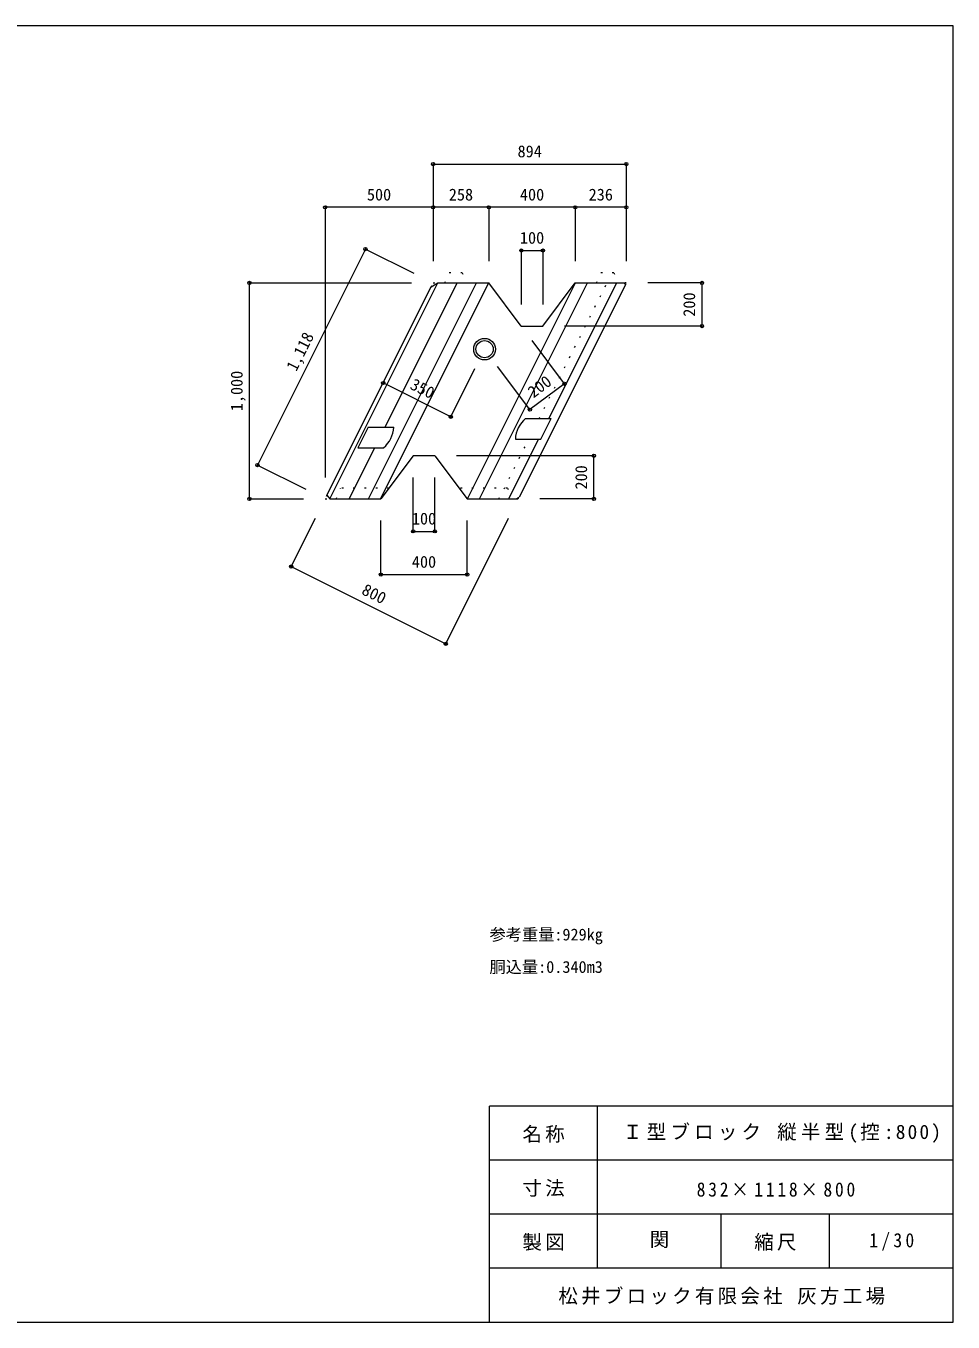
# Model space of a CAD drawing. Units: millimetres, scale not verified. Extents: x 165 to 8745, y 150 to 6150.
# Drawn here: x 4455 to 8745, y 150 to 6150 of the extents above; entities that cross this region are included whole.
import ezdxf
from ezdxf.enums import TextEntityAlignment as Align

# ---------------------------------------------------------------- set-up
doc = ezdxf.new("R2010")
doc.units = ezdxf.units.MM
doc.header["$LTSCALE"] = 30
doc.header["$PDMODE"] = 32
doc.header["$PDSIZE"] = 15
doc.linetypes.add('DOTTED', pattern=[1.75, 0.25, -1.5])
for name, color, linetype, lineweight in [('_0-0_', 7, 'Continuous', 18), ('_0-1_', 7, 'Continuous', 18), ('_0-2_', 4, 'Continuous', 9)]:
    doc.layers.add(name, color=color, linetype=linetype, lineweight=lineweight)
doc.styles.add('ＭＳ ゴシック', font='')
doc.styles.get('ＭＳ ゴシック').set_extended_font_data('MS Gothic')

msp = doc.modelspace()

# ---------------------------------------------------------------- linework, layer by layer
at = {"layer": '_0-0_'}
for p, q in [((8745, 6150), (165, 6150)), ((8745, 150), (8745, 6150)), ((8745, 1150), (6600, 1150)), ((6600, 150), (6600, 1150)), ((7100, 400), (7100, 1150)), ((8745, 900), (6600, 900)), ((8745, 650), (6600, 650)), ((7672.5, 400), (7672.5, 650)), ((8172.5, 400), (8172.5, 650)), ((8745, 400), (6600, 400)), ((165, 150), (8745, 150))]:
    msp.add_line(p, q, dxfattribs=at)
at = {"layer": '_0-1_', "linetype": 'DOTTED'}
for p, q in [((6394.09, 4960.32), (6414.09, 5007.32)), ((6474.09, 5007.32), (6414.09, 5007.32)), ((6474.09, 5007.32), (6494.09, 4960.32)), ((7095.09, 4960.32), (7115.09, 5007.32)), ((7175.09, 5007.32), (7115.09, 5007.32)), ((7175.09, 5007.32), (7195.09, 4960.32)), ((6330.14, 4942.44), (6339.09, 4960.32)), ((6339.09, 4960.32), (6361.45, 4960.32)), ((6829.61, 4332.25), (7143.64, 4960.32)), ((7233.09, 4960.32), (7223.09, 4960.32)), ((7228.61, 4951.38), (7233.09, 4960.32)), ((6643.64, 3960.32), (6782.11, 4237.25)), ((5848.03, 3978.21), (5839.09, 3960.32)), ((5839.09, 3960.32), (5861.45, 3960.32)), ((5891.09, 3960.32), (5911.09, 4010.32)), ((6134.59, 4010.32), (5911.09, 4010.32)), ((6683.09, 4010.32), (6459.59, 4010.32)), ((6683.09, 4010.32), (6703.09, 3960.32)), ((6723.09, 3960.32), (6733.09, 3960.32)), ((6733.09, 3960.32), (6737.56, 3969.27))]:
    msp.add_line(p, q, dxfattribs=at)
at = {"layer": '_0-1_'}
for p, q in [((5848.03, 3978.21), (6330.14, 4942.44)), ((5861.45, 3960.32), (6361.45, 4960.32)), ((6040.33, 3960.32), (6540.33, 4960.32)), ((6096.23, 3960.32), (6596.23, 4960.32)), ((6116.85, 4292.25), (6450.89, 4960.32)), ((6330.14, 4942.44), (6361.45, 4960.32)), ((6361.45, 4960.32), (6597.09, 4960.32)), ((6498.3, 3960.32), (6998.3, 4960.32)), ((6554.2, 3960.32), (7054.2, 4960.32)), ((6747.09, 4760.32), (6597.09, 4960.32)), ((7228.61, 4951.38), (6737.56, 3969.27)), ((6847.09, 4760.32), (6997.09, 4960.32)), ((7188.37, 4960.32), (6874.33, 4332.25)), ((6997.09, 4960.32), (7223.09, 4960.32)), ((7223.09, 4960.32), (7228.61, 4951.38)), ((6747.09, 4760.32), (6847.09, 4760.32)), ((6767.25, 4332.25), (6885.51, 4332.25)), ((6838.01, 4237.25), (6885.51, 4332.25)), ((6038.59, 4292.25), (5991.09, 4197.25)), ((6038.59, 4292.25), (6156.85, 4292.25)), ((6826.83, 4237.25), (6688.37, 3960.32)), ((6719.75, 4237.25), (6838.01, 4237.25)), ((5950.89, 3960.32), (6069.35, 4197.25)), ((5991.09, 4197.25), (6109.35, 4197.25)), ((6247.09, 4160.32), (6097.09, 3960.32)), ((6347.09, 4160.32), (6247.09, 4160.32)), ((6347.09, 4160.32), (6497.09, 3960.32)), ((5848.03, 3978.21), (5861.45, 3960.32)), ((5861.45, 3960.32), (6097.09, 3960.32)), ((6497.09, 3960.32), (6723.09, 3960.32)), ((6723.09, 3960.32), (6737.56, 3969.27))]:
    msp.add_line(p, q, dxfattribs=at)
for radius in [50, 40]:
    msp.add_circle((6577.07, 4653.68), radius, dxfattribs=at)
for centre, start, end in [((6849.04, 4231.98), 129.20453, 177.66536), ((6027.56, 4297.52), 309.20453, 357.66536)]:
    msp.add_arc(centre, 129.4, start, end, dxfattribs=at)
at = {"layer": '_0-2_'}
for p, q in [((6339.09, 5510.32), (7233.09, 5510.32)), ((6339.09, 5510.32), (6339.09, 5060.32)), ((7233.09, 5510.32), (7233.09, 5060.32)), ((7233.09, 5310.32), (5839.09, 5310.32)), ((5839.09, 5310.32), (5839.09, 4060.32)), ((6597.09, 5310.32), (6597.09, 5060.32)), ((6997.09, 5310.32), (6997.09, 5060.32)), ((6026.04, 5116.85), (5526.04, 4116.85)), ((6026.04, 5116.85), (6249.64, 5005.05)), ((6747.09, 5110.32), (6747.09, 4860.32)), ((6747.09, 5110.32), (6847.09, 5110.32)), ((6847.09, 5110.32), (6847.09, 4860.32)), ((5489.09, 4960.32), (6239.09, 4960.32)), ((5489.09, 3960.32), (5489.09, 4960.32)), ((7583.09, 4960.32), (7333.09, 4960.32)), ((7583.09, 4960.32), (7583.09, 4760.32)), ((7583.09, 4760.32), (6947.09, 4760.32)), ((6107.5, 4497.15), (6219.3, 4720.76)), ((6947.07, 4493.68), (6797.07, 4693.68)), ((6420.55, 4340.63), (6532.35, 4564.23)), ((6787.07, 4373.68), (6637.07, 4573.68)), ((6420.55, 4340.63), (6107.5, 4497.15)), ((6947.07, 4493.68), (6787.07, 4373.68)), ((7083.09, 4160.32), (6447.09, 4160.32)), ((7083.09, 3960.32), (7083.09, 4160.32)), ((5526.04, 4116.85), (5749.64, 4005.05)), ((6247.09, 3810.32), (6247.09, 4060.32)), ((6347.09, 3810.32), (6347.09, 4060.32)), ((5489.09, 3960.32), (5739.09, 3960.32)), ((7083.09, 3960.32), (6833.09, 3960.32)), ((5682.56, 3647.28), (5794.37, 3870.88)), ((6097.09, 3610.32), (6097.09, 3860.32)), ((6397.76, 3289.68), (6688.37, 3870.88)), ((6497.09, 3610.32), (6497.09, 3860.32)), ((6247.09, 3810.32), (6347.09, 3810.32)), ((5682.56, 3647.28), (6397.76, 3289.68)), ((6097.09, 3610.32), (6497.09, 3610.32))]:
    msp.add_line(p, q, dxfattribs=at)
for p in [(6339.09, 5510.32), (7233.09, 5510.32), (5839.09, 5310.32), (6339.09, 5310.32), (6597.09, 5310.32), (6997.09, 5310.32), (7233.09, 5310.32), (6026.04, 5116.85), (6747.09, 5110.32), (6847.09, 5110.32), (5489.09, 4960.32), (7583.09, 4960.32), (7583.09, 4760.32), (6107.5, 4497.15), (6947.07, 4493.68), (6787.07, 4373.68), (6420.55, 4340.63), (7083.09, 4160.32), (5526.04, 4116.85), (5489.09, 3960.32), (7083.09, 3960.32), (6247.09, 3810.32), (6347.09, 3810.32), (5682.56, 3647.28), (6097.09, 3610.32), (6497.09, 3610.32), (6397.76, 3289.68)]:
    msp.add_point(p, dxfattribs=at)

# ---------------------------------------------------------------- texts
at = {"layer": '_0-0_', "color": 4, "style": 'ＭＳ ゴシック'}
for s, p in [('参考重量:929㎏', (6600, 1900)), ('胴込量:0.340m3', (6600, 1750))]:
    msp.add_text(s, height=54.99, dxfattribs=at).set_placement(p, align=Align.BOTTOM_LEFT)
at = {"layer": '_0-0_', "style": 'ＭＳ ゴシック'}
msp.add_text('関', height=65.98, dxfattribs=at).set_placement((7341.25, 480), align=Align.BOTTOM_LEFT)
at = {"layer": '_0-0_', "char_height": 65.98, "attachment_point": 7, "style": 'ＭＳ ゴシック'}
for s, insert in [('\\T1.17;名称', (6752.5, 980)), ('\\T1.22;Ｉ型ブロック\\~縦半型(控:800)', (7217.5, 980)), ('\\T1.17;寸法', (6752.5, 730)), ('\\T1.32;\\W0.9;832×1118×800', (7558.75, 730)), ('\\T1.17;製図', (6752.5, 480)), ('\\T1.17;縮尺', (7825, 480)), ('\\T1.38;\\W0.9;1/30', (8357.5, 480)), ('\\T1.17;松井ブロック有限会社\\~灰方工場', (6918.75, 230))]:
    msp.add_mtext(s, dxfattribs=dict(at, insert=insert))
at = {"layer": '_0-2_', "style": 'ＭＳ ゴシック'}
for s, p in [('894', (6729.84, 5525.32)), ('500', (6032.84, 5325.32)), ('258', (6411.84, 5325.32)), ('400', (6740.84, 5325.32)), ('236', (7058.84, 5325.32)), ('100', (6740.84, 5125.32)), ('100', (6240.84, 3825.32)), ('400', (6240.84, 3625.32))]:
    msp.add_text(s, height=54.99, dxfattribs=at).set_placement(p, align=Align.BOTTOM_LEFT)
for s, rotation, p in [('200', 90, (7568.09, 4804.07)), ('1,118', 63.435, (5720.69, 4539.71)), ('1,000', 90, (5474.09, 4366.57)), ('350', 333.435, (6220.42, 4457.46)), ('200', 36.87, (6813.07, 4411.93)), ('200', 90, (7068.09, 4004.07)), ('800', 333.435, (5996.56, 3507.05))]:
    msp.add_text(s, height=54.99, rotation=rotation, dxfattribs=at).set_placement(p, align=Align.BOTTOM_LEFT)

doc.saveas('drawing.dxf')
